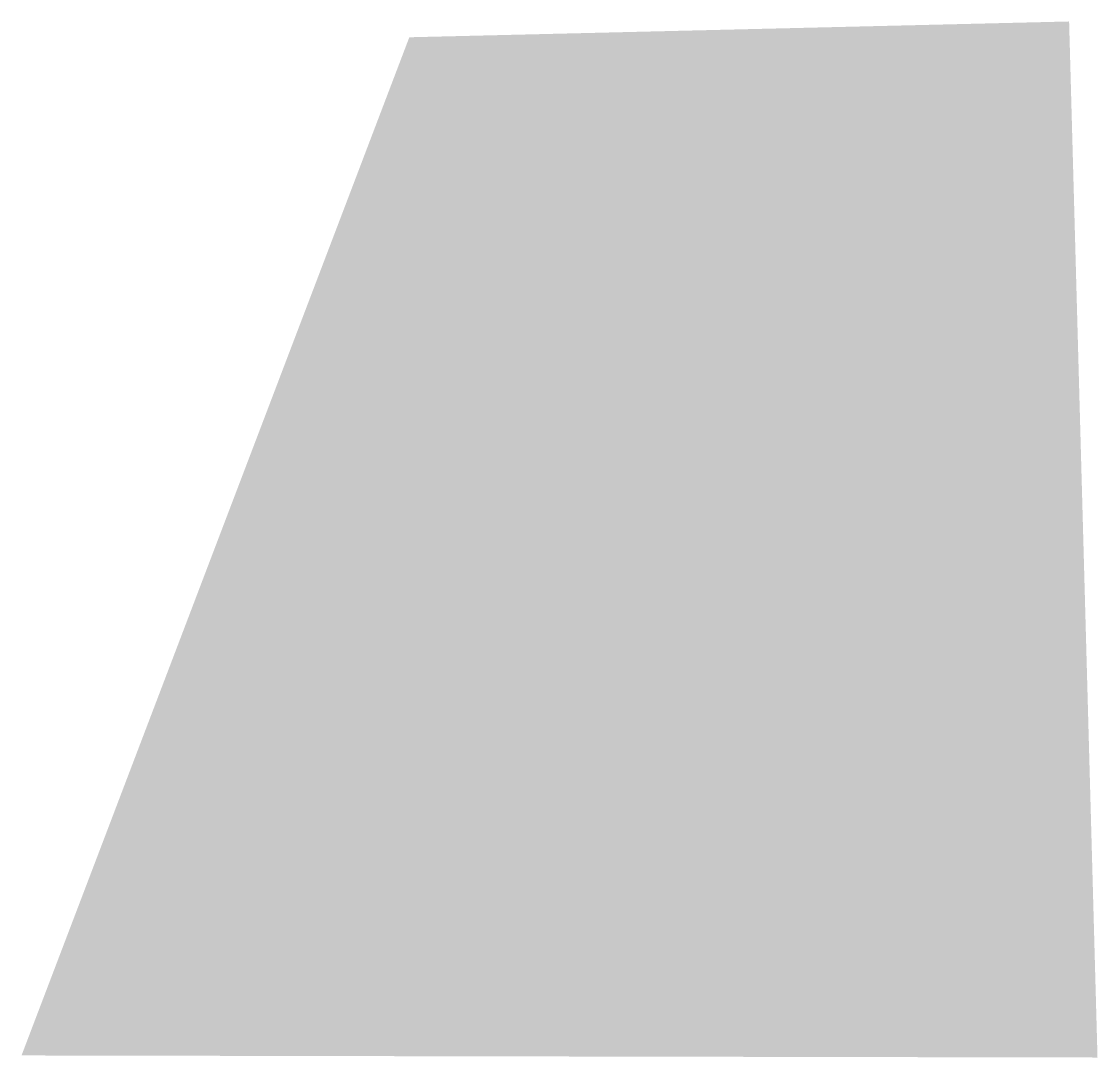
# Model space of a CAD drawing. Header units: millimetres. Extents: x 0 to 115, y 0 to 111.
import ezdxf

# ---------------------------------------------------------------- set-up
doc = ezdxf.new("R2010")
doc.units = ezdxf.units.MM

msp = doc.modelspace()

# ---------------------------------------------------------------- linework, layer by layer
msp.add_solid([(0, 0), (41.52, 108.96), (115.2, -0.22), (112.16, 110.65)])

doc.saveas('drawing.dxf')
